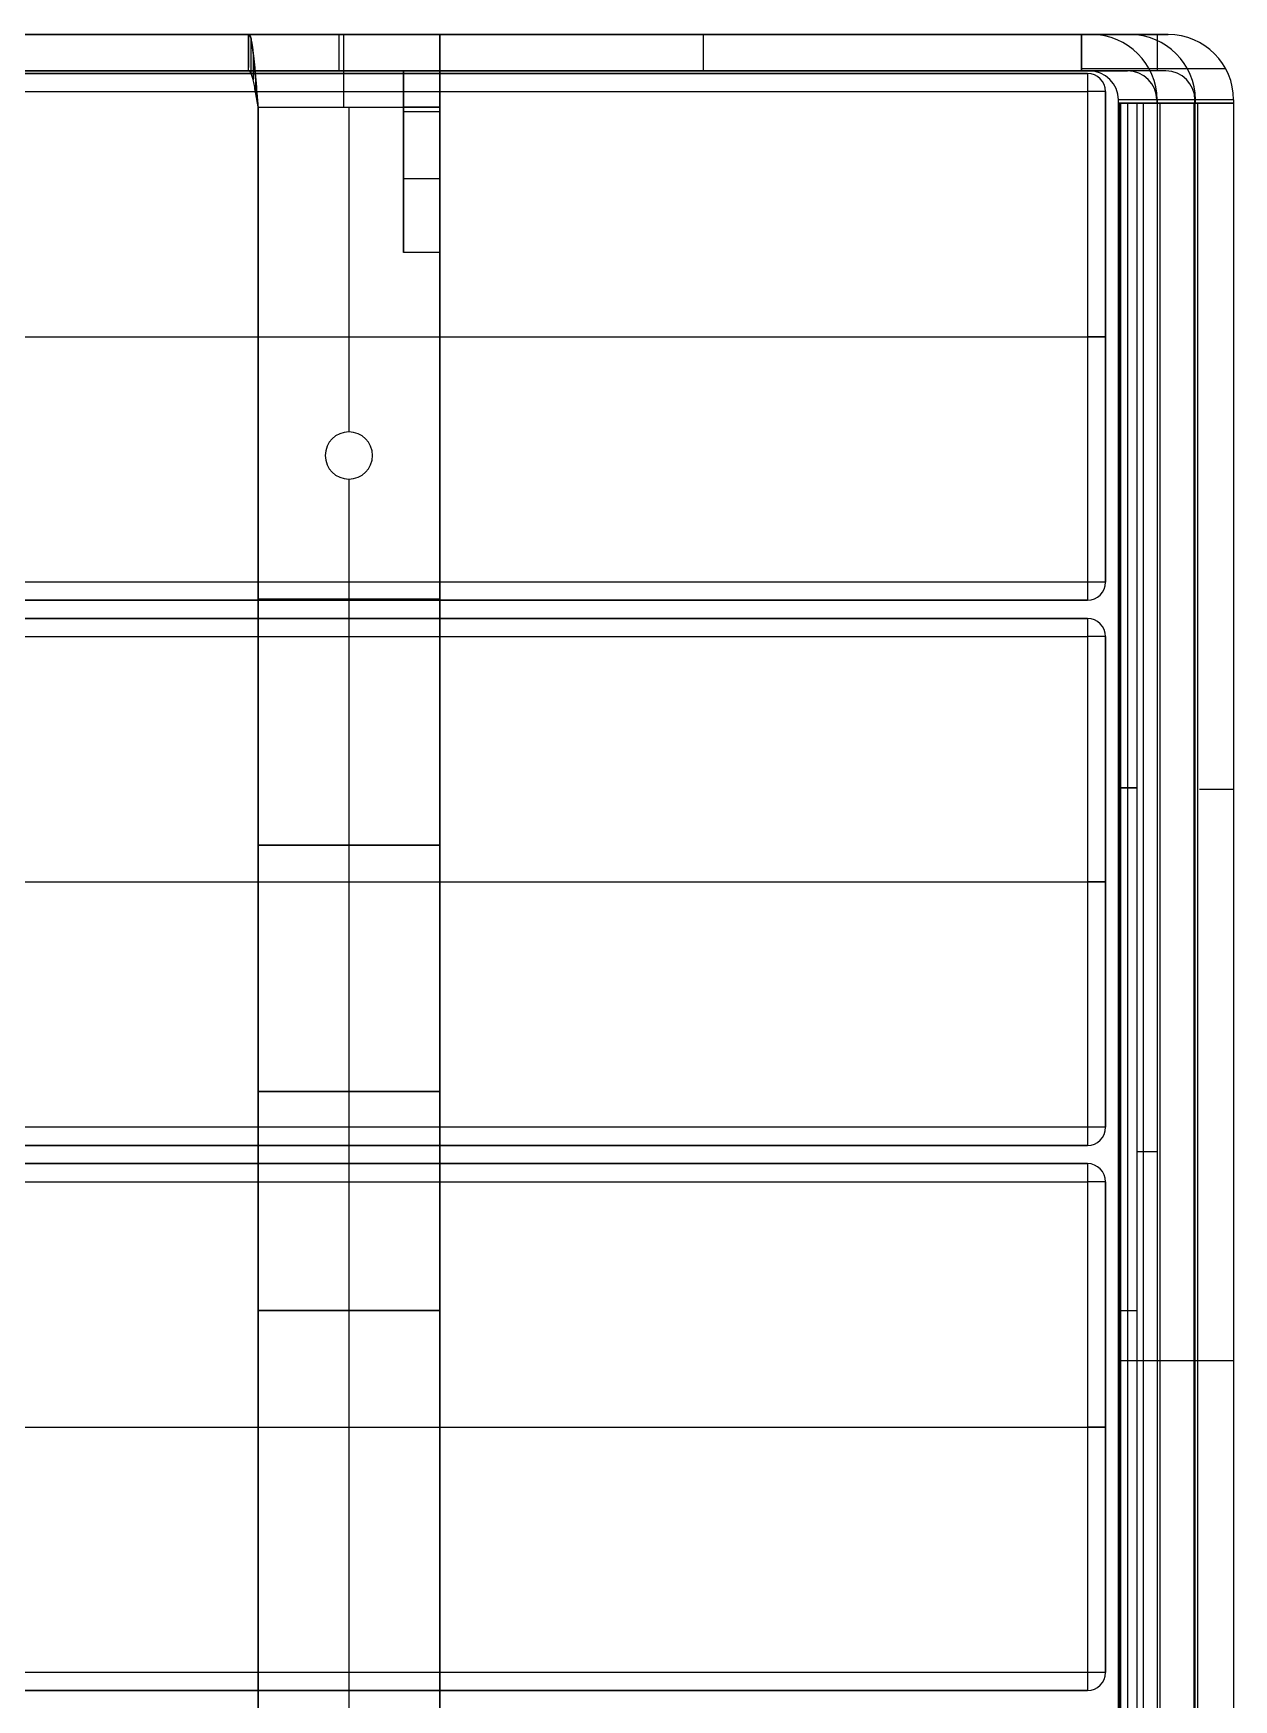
# Model space of a CAD drawing. Header units: millimetres. Extents: x 0 to 12925, y -1 to 2169.
# Drawn here: x 12594.2 to 12924.6, y 1049.1 to 1507.6 of the extents above; entities that cross this region are included whole.
import ezdxf

# ---------------------------------------------------------------- set-up
doc = ezdxf.new("R2010")
doc.units = ezdxf.units.MM
doc.header["$MEASUREMENT"] = 0
doc.layers.add('Domyślny', color=7, linetype='Continuous', true_color=0x000000)
doc.layers.add('Warstwa 01', color=252, linetype='Continuous', true_color=0x696969)

# ---------------------------------------------------------------- blocks, each defined once
blk = doc.blocks.new('deska 2 awki Biker 02.417 v2 - wzmacniana')
at = {"layer": 'Domyślny', "color": 7, "true_color": 0xffffff}
for p, q in [((-882.5, 38), (882.5, 38)), ((887.5, 0), (887.5, 33)), ((-882.5, 16.5, -72.5), (882.5, 16.5, -72.5)), ((-882.5, 16.5, 72.5), (882.5, 16.5, 72.5)), ((887.5, 16.5, -67.5), (887.5, 16.5, 67.5)), ((-887.5, 0), (887.5, 0))]:
    blk.add_line(p, q, dxfattribs=at)
at = {"layer": 'Domyślny', "color": 7, "true_color": 0xffffff, "extrusion": (1, 0, 0)}
for centre, start, end in [((33, -67.5, 882.5), 270, 0), ((33, 67.5, 882.5), 0, 90)]:
    blk.add_arc(centre, 5, start, end, dxfattribs=at)
at = {"layer": 'Domyślny', "color": 7, "true_color": 0xffffff}
for centre in [(882.5, 33, -67.5), (882.5, 33, 67.5), (882.5, 33)]:
    blk.add_arc(centre, 5, 0, 90, dxfattribs=at)
at = {"layer": 'Domyślny', "color": 7, "true_color": 0xffffff, "extrusion": (0, 1, 0)}
for centre, start, end in [((-882.5, -67.5, 33), 180, 270), ((-882.5, 67.5, 33), 90, 180), ((-882.5, -67.5, 16.5), 180, 270), ((-882.5, 67.5, 16.5), 90, 180)]:
    blk.add_arc(centre, 5, start, end, dxfattribs=at)
at = {"layer": 'Domyślny', "color": 7, "true_color": 0xffffff, "extrusion": (-8.88178e-17, 1, 1.03621e-16)}
blk.add_arc((-882.5, -67.5), 5, 180, 270, dxfattribs=at)
at = {"layer": 'Domyślny', "color": 7, "true_color": 0xffffff, "extrusion": (-8.88178e-17, 1, -1.03621e-16)}
blk.add_arc((-882.5, 67.5), 5, 90, 180, dxfattribs=at)
at = {"layer": 'Domyślny', "color": 7, "true_color": 0xffffff}
for points in [[(882.5, 38, 67.5), (0, 38, 67.5), (-882.5, 38, 67.5)], [(-882.5, 38, -67.5), (0, 38, -67.5), (882.5, 38, -67.5)], [(882.5, 38, -67.5), (882.5, 38), (882.5, 38, 67.5)], [(882.5, 33, -72.5), (0, 33, -72.5), (-882.5, 33, -72.5)], [(-882.5, 33, 72.5), (0, 33, 72.5), (882.5, 33, 72.5)], [(882.5, 0, -72.5), (882.5, 16.5, -72.5), (882.5, 33, -72.5)], [(882.5, 33, 72.5), (882.5, 16.5, 72.5), (882.5, 0, 72.5)], [(887.5, 33, -67.5), (887.5, 16.5, -67.5), (887.5, 0, -67.5)], [(887.5, 33, 67.5), (887.5, 33), (887.5, 33, -67.5)], [(887.5, 0, 67.5), (887.5, 16.5, 67.5), (887.5, 33, 67.5)], [(-882.5, 0, -72.5), (0, 0, -72.5), (882.5, 0, -72.5)], [(882.5, 0, 72.5), (0, 0, 72.5), (-882.5, 0, 72.5)], [(887.5, 0, -67.5), (887.5, 0), (887.5, 0, 67.5)]]:
    blk.add_open_spline(points, degree=2, dxfattribs=at)
blk = doc.blocks.new('deska 1 awki Biker 02.417 v2 - wzmacniana')
at = {"layer": 'Domyślny', "color": 7, "true_color": 0xffffff}
for p, q in [((-882.5, 38), (882.5, 38)), ((887.5, 0), (887.5, 33)), ((-882.5, 16.5, -72.5), (882.5, 16.5, -72.5)), ((-882.5, 16.5, 72.5), (882.5, 16.5, 72.5)), ((887.5, 16.5, -67.5), (887.5, 16.5, 67.5)), ((-887.5, 0), (887.5, 0))]:
    blk.add_line(p, q, dxfattribs=at)
at = {"layer": 'Domyślny', "color": 7, "true_color": 0xffffff, "extrusion": (1, 0, 0)}
for centre, start, end in [((33, -67.5, 882.5), 270, 0), ((33, 67.5, 882.5), 0, 90)]:
    blk.add_arc(centre, 5, start, end, dxfattribs=at)
at = {"layer": 'Domyślny', "color": 7, "true_color": 0xffffff}
for centre in [(882.5, 33, -67.5), (882.5, 33, 67.5), (882.5, 33)]:
    blk.add_arc(centre, 5, 0, 90, dxfattribs=at)
at = {"layer": 'Domyślny', "color": 7, "true_color": 0xffffff, "extrusion": (0, 1, 0)}
for centre, start, end in [((-882.5, -67.5, 33), 180, 270), ((-882.5, 67.5, 33), 90, 180), ((-882.5, -67.5, 16.5), 180, 270), ((-882.5, 67.5, 16.5), 90, 180)]:
    blk.add_arc(centre, 5, start, end, dxfattribs=at)
at = {"layer": 'Domyślny', "color": 7, "true_color": 0xffffff, "extrusion": (-8.88178e-17, 1, 1.03621e-16)}
blk.add_arc((-882.5, -67.5), 5, 180, 270, dxfattribs=at)
at = {"layer": 'Domyślny', "color": 7, "true_color": 0xffffff, "extrusion": (-8.88178e-17, 1, -1.03621e-16)}
blk.add_arc((-882.5, 67.5), 5, 90, 180, dxfattribs=at)
at = {"layer": 'Domyślny', "color": 7, "true_color": 0xffffff}
for points in [[(882.5, 38, 67.5), (0, 38, 67.5), (-882.5, 38, 67.5)], [(-882.5, 38, -67.5), (0, 38, -67.5), (882.5, 38, -67.5)], [(882.5, 38, -67.5), (882.5, 38), (882.5, 38, 67.5)], [(882.5, 33, -72.5), (0, 33, -72.5), (-882.5, 33, -72.5)], [(-882.5, 33, 72.5), (0, 33, 72.5), (882.5, 33, 72.5)], [(882.5, 0, -72.5), (882.5, 16.5, -72.5), (882.5, 33, -72.5)], [(882.5, 33, 72.5), (882.5, 16.5, 72.5), (882.5, 0, 72.5)], [(887.5, 33, -67.5), (887.5, 16.5, -67.5), (887.5, 0, -67.5)], [(887.5, 33, 67.5), (887.5, 33), (887.5, 33, -67.5)], [(887.5, 0, 67.5), (887.5, 16.5, 67.5), (887.5, 33, 67.5)], [(-882.5, 0, -72.5), (0, 0, -72.5), (882.5, 0, -72.5)], [(882.5, 0, 72.5), (0, 0, 72.5), (-882.5, 0, 72.5)], [(887.5, 0, -67.5), (887.5, 0), (887.5, 0, 67.5)]]:
    blk.add_open_spline(points, degree=2, dxfattribs=at)

msp = doc.modelspace()

# ---------------------------------------------------------------- linework, layer by layer
at = {"layer": 'Domyślny', "color": 251, "true_color": 0x4c4c4c}
for p, q in [((12653.59, 1507.32, 586.47), (12706.08, 1507.32, 586.47)), ((12706.08, 1505.29, 577.69), (12706.08, 1492.1, 577.69)), ((12653.59, 1497.32, 586.47), (12706.08, 1497.32, 586.47)), ((12706.08, 1497.79, 587.69), (12706.08, 1497.79, 569.43)), ((12656.08, 1487.32, 571.47), (12656.08, 1216.45, 571.47)), ((12681.08, 1487.32, 576.47), (12681.08, 1397.95, 576.47)), ((12681.08, 1487.32, 566.47), (12681.08, 1397.95, 566.47)), ((12706.08, 1216.45, 571.47), (12706.08, 1487.32, 571.47)), ((12681.08, 1397.95, 566.47), (12681.08, 1397.95, 576.47)), ((12674.58, 1391.45, 566.47), (12674.58, 1391.45, 576.47)), ((12687.58, 1391.45, 566.47), (12687.58, 1391.45, 576.47)), ((12681.08, 1384.95, 576.47), (12681.08, 1384.95, 566.47)), ((12681.08, 1384.95, 576.47), (12681.08, 1216.45, 576.47)), ((12681.08, 1384.95, 566.47), (12681.08, 1216.45, 566.47)), ((12656.08, 1351.88, 576.47), (12656.08, 1351.88, 566.47)), ((12706.08, 1351.88, 576.47), (12656.08, 1351.88, 576.47)), ((12706.08, 1351.88, 566.47), (12656.08, 1351.88, 566.47)), ((12706.08, 1351.88, 576.47), (12706.08, 1351.88, 566.47)), ((12656.08, 1216.45, 571.47), (12706.08, 1216.45, 571.47)), ((12681.08, 1216.45, 576.47), (12681.08, 1216.45, 566.47))]:
    msp.add_line(p, q, dxfattribs=at)
at = {"layer": 'Domyślny'}
for p, q in [((12892.86, 1300.05, 1326.48), (12893.46, 1300.05, 1324.83)), ((12897.96, 1300.05, 1326.48), (12892.86, 1300.05, 1326.48)), ((12893.46, 1300.05, 1324.83), (12897.96, 1300.05, 1326.48))]:
    msp.add_line(p, q, dxfattribs=at)
at = {"layer": 'Domyślny', "extrusion": (0, 1, 0)}
for points in [[(-12903.51, 1326.48), (-12892.86, 1326.48)], [(-12924.57, 1269.05), (-12913.92, 1269.05)]]:
    msp.add_lwpolyline(points, dxfattribs=at)
at = {"layer": 'Domyślny', "color": 251, "true_color": 0x4c4c4c, "extrusion": (1, 0, 0)}
for radius, end in [(20, 3.4935), (10, 7)]:
    msp.add_arc((1487.32, 586.47, 12679.74), radius, 270, end, dxfattribs=at)
at = {"layer": 'Domyślny', "color": 251, "true_color": 0x4c4c4c, "extrusion": (1, -1.89942e-14, 4.2115e-20)}
msp.add_arc((1487.32, 586.47, 12706.08), 20, 270, 3.4935, dxfattribs=at)
at = {"layer": 'Domyślny', "color": 251, "true_color": 0x4c4c4c, "extrusion": (1, -1.89955e-14, 0)}
msp.add_arc((1487.32, 586.47, 12706.08), 10, 270, 7, dxfattribs=at)
at = {"layer": 'Domyślny', "color": 251, "true_color": 0x4c4c4c}
for centre, start, end in [((12681.08, 1391.45, 566.47), 90, 270), ((12681.08, 1391.45, 576.47), 90, 270), ((12681.08, 1391.45, 571.47), 90, 270), ((12681.08, 1391.45, 566.47), 270, 90), ((12681.08, 1391.45, 576.47), 270, 90), ((12681.08, 1391.45, 571.47), 270, 90)]:
    msp.add_arc(centre, 6.5, start, end, dxfattribs=at)
for points, knots in [([(12653.49, 1507.28, 587.69), (12653.49, 1505.61, 587.69), (12653.48, 1503.93, 587.69), (12653.46, 1501.42, 587.69), (12653.45, 1500.59, 587.69), (12653.43, 1498.92, 587.69), (12653.41, 1498.08, 587.69), (12653.4, 1497.24, 587.69)], [0.099795, 0.099795, 0.099795, 0.099795, 5.118741, 5.118741, 7.628228, 7.628228, 10.137719, 10.137719, 10.137719, 10.137719]), ([(12653.49, 1507.28, 587.69), (12653.52, 1507.3, 587.39), (12653.54, 1507.31, 587.09), (12653.62, 1507.33, 586.09), (12653.68, 1507.3, 585.39), (12653.79, 1507.17, 583.98), (12653.84, 1507.07, 583.28), (12653.96, 1506.8, 581.9), (12654.01, 1506.63, 581.21), (12654.12, 1506.21, 579.87), (12654.18, 1505.96, 579.2), (12654.29, 1505.41, 577.91), (12654.35, 1505.09, 577.27), (12654.46, 1504.4, 576.05), (12654.52, 1504.02, 575.45), (12654.63, 1503.2, 574.3), (12654.68, 1502.76, 573.75), (12654.8, 1501.83, 572.69), (12654.85, 1501.33, 572.19), (12654.96, 1500.29, 571.23), (12655.02, 1499.75, 570.79), (12655.13, 1498.61, 569.95), (12655.19, 1498.02, 569.56), (12655.3, 1496.8, 568.85), (12655.35, 1496.17, 568.52), (12655.47, 1494.89, 567.95), (12655.52, 1494.23, 567.69), (12655.63, 1492.89, 567.25), (12655.69, 1492.21, 567.06), (12655.8, 1490.83, 566.77), (12655.86, 1490.13, 566.66), (12655.97, 1488.73, 566.51), (12656.02, 1488.02, 566.47), (12656.08, 1487.32, 566.47)], [-0.03258288, -0.03258288, -0.03258288, -0.03258288, -0.03169213, -0.03169213, -0.02957932, -0.02957932, -0.02746651, -0.02746651, -0.0253537, -0.0253537, -0.02324089, -0.02324089, -0.02112808, -0.02112808, -0.01901533, -0.01901533, -0.01690258, -0.01690258, -0.01478972, -0.01478972, -0.01267685, -0.01267685, -0.01056404, -0.01056404, -0.00845123, -0.00845123, -0.00633842, -0.00633842, -0.00422562, -0.00422562, -0.00211281, -0.00211281, 0, 0, 0, 0]), ([(12656.08, 1487.32, 576.47), (12655.97, 1488.03, 576.47), (12655.86, 1488.73, 576.54), (12655.63, 1490.11, 576.84), (12655.52, 1490.78, 577.06), (12655.3, 1492.07, 577.64), (12655.19, 1492.68, 578), (12654.96, 1493.82, 578.84), (12654.85, 1494.34, 579.31), (12654.63, 1495.27, 580.37), (12654.52, 1495.69, 580.95), (12654.29, 1496.38, 582.18), (12654.18, 1496.66, 582.83), (12653.96, 1497.08, 584.18), (12653.84, 1497.21, 584.87), (12653.62, 1497.34, 586.28), (12653.51, 1497.33, 586.99), (12653.4, 1497.24, 587.69)], [0, 0, 0, 0, 0.00213568, 0.00213568, 0.00426338, 0.00426338, 0.00639877, 0.00639877, 0.00852744, 0.00852744, 0.01065873, 0.01065873, 0.01279354, 0.01279354, 0.01492186, 0.01492186, 0.01705692, 0.01705692, 0.01705692, 0.01705692]), ([(12654.07, 1496.87, 583.5), (12654.07, 1496.87, 583.5), (12654.07, 1496.87, 583.5), (12654.07, 1496.87, 583.51), (12654.07, 1496.87, 583.51), (12654.07, 1496.87, 583.51)], [25.78630325, 25.78630325, 25.78630325, 25.78630325, 25.789625, 25.789625, 25.79981364, 25.79981364, 25.79981364, 25.79981364]), ([(12654.74, 1494.81, 579.84), (12654.74, 1494.81, 579.84), (12654.74, 1494.81, 579.84), (12654.74, 1494.81, 579.84), (12654.74, 1494.81, 579.84), (12654.74, 1494.81, 579.84)], [17.1927025168, 17.1927025168, 17.1927025168, 17.1927025168, 17.1930833358, 17.1930833358, 17.1936969938, 17.1936969938, 17.1936969938, 17.1936969938]), ([(12655.41, 1491.42, 577.35), (12655.41, 1491.42, 577.35), (12655.41, 1491.42, 577.35), (12655.41, 1491.42, 577.35), (12655.41, 1491.42, 577.35), (12655.41, 1491.43, 577.35)], [8.591468298, 8.591468298, 8.591468298, 8.591468298, 8.596541668, 8.596541668, 8.598184337, 8.598184337, 8.598184337, 8.598184337])]:
    msp.add_open_spline(points, degree=3, knots=knots, dxfattribs=at)
for points, degree in [([(12654.07, 1506.42, 580.54), (12653.88, 1507.13, 582.85), (12653.69, 1507.43, 585.28), (12653.49, 1507.28, 587.69)], 3), ([(12706.08, 1507.28, 587.69), (12679.79, 1507.28, 587.69), (12653.49, 1507.28, 587.69)], 2), ([(12654.07, 1506.42, 580.54), (12654.07, 1501.64, 582.02), (12654.07, 1496.87, 583.5)], 2), ([(12654.74, 1502.3, 573.22), (12654.52, 1504.17, 575.33), (12654.29, 1505.58, 577.84), (12654.07, 1506.42, 580.54)], 3), ([(12678.4, 1497.24, 587.69), (12678.4, 1502.26, 587.69), (12678.4, 1507.28, 587.69)], 2), ([(12706.08, 1507.28, 587.69), (12706.08, 1502.26, 587.69), (12706.08, 1497.24, 587.69)], 2), ([(12654.74, 1502.3, 573.22), (12654.74, 1498.55, 576.53), (12654.74, 1494.81, 579.84)], 2), ([(12655.41, 1495.53, 568.24), (12655.19, 1498.11, 569.39), (12654.96, 1500.43, 571.1), (12654.74, 1502.3, 573.22)], 3), ([(12706.08, 1497.24, 587.69), (12679.74, 1497.24, 587.69), (12653.4, 1497.24, 587.69)], 2), ([(12655.41, 1495.53, 568.23), (12655.41, 1493.48, 572.79), (12655.41, 1491.42, 577.35)], 2), ([(12656.08, 1487.32, 566.47), (12655.86, 1490.14, 566.47), (12655.63, 1492.96, 567.08), (12655.41, 1495.53, 568.23)], 3), ([(12656.08, 1487.32, 566.47), (12656.08, 1487.32, 571.47), (12656.08, 1487.32, 576.47)], 2), ([(12656.08, 1216.45, 566.47), (12656.08, 1351.88, 566.47), (12656.08, 1487.32, 566.47)], 2), ([(12656.08, 1487.32, 576.47), (12656.08, 1351.88, 576.47), (12656.08, 1216.45, 576.47)], 2), ([(12656.08, 1487.32, 576.47), (12681.08, 1487.32, 576.47), (12706.08, 1487.32, 576.47)], 2), ([(12656.08, 1487.32, 566.47), (12681.08, 1487.32, 566.47), (12706.08, 1487.32, 566.47)], 2), ([(12706.08, 1487.32, 576.47), (12706.08, 1487.32, 571.47), (12706.08, 1487.32, 566.47)], 2), ([(12706.08, 1216.45, 576.47), (12706.08, 1351.88, 576.47), (12706.08, 1487.32, 576.47)], 2), ([(12706.08, 1487.32, 566.47), (12706.08, 1351.88, 566.47), (12706.08, 1216.45, 566.47)], 2), ([(12656.08, 1216.45, 576.47), (12656.08, 1216.45, 571.47), (12656.08, 1216.45, 566.47)], 2), ([(12706.08, 1216.45, 576.47), (12681.08, 1216.45, 576.47), (12656.08, 1216.45, 576.47)], 2), ([(12706.08, 1216.45, 566.47), (12681.08, 1216.45, 566.47), (12656.08, 1216.45, 566.47)], 2), ([(12706.08, 1216.45, 566.47), (12706.08, 1216.45, 571.47), (12706.08, 1216.45, 576.47)], 2)]:
    msp.add_open_spline(points, degree=degree, dxfattribs=at)
at = {"layer": 'Domyślny'}
for points in [[(12893.16, 1300.05, 1325.66), (12894.44, 1300.05, 1325.66), (12895.71, 1300.05, 1325.66)], [(12895.41, 1300.05, 1326.48), (12895.56, 1300.05, 1326.07), (12895.71, 1300.05, 1325.66)], [(12924.57, 1299.56, 1269.05), (12919.87, 1299.56, 1269.05), (12915.18, 1299.56, 1269.05)]]:
    msp.add_open_spline(points, degree=2, dxfattribs=at)
at = {"layer": 'Warstwa 01'}
for p, q in [((12906.56, 1507.28, 1269.05), (12885.5, 1507.28, 1326.48)), ((12903.61, 1497.28, 1269.05), (12903.61, 1507.28, 1269.05)), ((12922.4, 1497.83, 1269.05), (12882.65, 1497.83, 1269.05)), ((12901.34, 1497.83, 1326.48), (12882.65, 1497.83, 1326.48)), ((12894.28, 1497.28, 1269.05), (12882.65, 1497.28, 1300.77)), ((12905.91, 1497.28, 1269.05), (12884.85, 1497.28, 1326.48)), ((12913.91, 1489.28, 1269.05), (12892.85, 1489.28, 1326.48)), ((12913.91, 1488.38, 1269.05), (12892.85, 1488.38, 1326.48)), ((12892.86, 756.18, 1326.48), (12892.86, 1488.38, 1326.48)), ((12893.16, 756.18, 1325.66), (12893.16, 1488.38, 1325.66)), ((12893.46, 1488.38, 1324.83), (12893.46, 756.18, 1324.83)), ((12895.41, 756.18, 1326.48), (12895.41, 1488.38, 1326.48)), ((12919.24, 1488.38, 1269.05), (12898.18, 1488.38, 1326.48)), ((12924.56, 1489.28, 1269.05), (12903.5, 1489.28, 1326.48)), ((12924.56, 1488.38, 1269.05), (12903.5, 1488.38, 1326.48)), ((12656.08, 1028.11, 566.47), (12656.08, 1284.24, 566.47)), ((12656.08, 1028.11, 576.47), (12656.08, 1284.24, 576.47)), ((12656.08, 1284.24, 571.47), (12656.08, 1028.11, 571.47)), ((12681.08, 1284.24, 566.47), (12681.08, 1028.11, 566.47)), ((12681.08, 1284.24, 576.47), (12681.08, 1028.11, 576.47)), ((12706.08, 1284.24, 576.47), (12706.08, 1028.11, 576.47)), ((12706.08, 1028.11, 566.47), (12706.08, 1284.24, 566.47)), ((12706.08, 1284.24, 571.47), (12706.08, 1028.11, 571.47)), ((12893.46, 1156.18, 1324.83), (12892.86, 1156.18, 1326.48)), ((12892.86, 1156.18, 1326.48), (12897.96, 1156.18, 1326.48))]:
    msp.add_line(p, q, dxfattribs=at)
at = {"layer": 'Warstwa 01', "extrusion": (0, 1, 0)}
for points in [[(-12903.5, 1326.48), (-12892.85, 1326.48)], [(-12903.38, 1297.77), (-12914.03, 1297.77)], [(-12924.56, 1269.05), (-12913.91, 1269.05)]]:
    msp.add_lwpolyline(points, dxfattribs=at)
at = {"layer": 'Warstwa 01', "extrusion": (2.33778e-14, 1.10473e-07, 1)}
msp.add_arc((12885.5, 1489.28, 1326.48), 18, 0.0001, 90, dxfattribs=at)
at = {"layer": 'Warstwa 01', "extrusion": (1.0746e-14, 1.10473e-07, 1)}
for centre in [(12896.03, 1489.28, 1297.77), (12906.56, 1489.28, 1269.05)]:
    msp.add_arc(centre, 18, 0.0001, 90, dxfattribs=at)
at = {"layer": 'Warstwa 01'}
for centre in [(12884.85, 1489.28, 1326.48), (12895.38, 1489.28, 1297.77), (12905.91, 1489.28, 1269.05)]:
    msp.add_arc(centre, 8, 360, 90, dxfattribs=at)
for points, knots in [([(12882.65, 1507.28, 1326.48), (12773.68, 1507.28, 1317.02), (12664.7, 1507.28, 1307.56), (12555.73, 1507.28, 1298.09), (12532.16, 1507.28, 1296.05), (12508.58, 1507.28, 1294), (12485.01, 1507.28, 1291.95)], [471.949893, 471.949893, 471.949893, 471.949893, 800.102371, 800.102371, 800.102371, 871.082943, 871.082943, 871.082943, 871.082943]), ([(12706.08, 1507.28, 587.69), (12706.08, 1507.28, 690.18), (12706.08, 1507.28, 792.66), (12706.08, 1507.28, 895.15), (12706.08, 1507.28, 995.79), (12706.08, 1507.28, 1096.42), (12706.08, 1507.28, 1197.05)], [-421.204218, -421.204218, -421.204218, -421.204218, -113.741614, -113.741614, -113.741614, 196.668626, 196.668626, 196.668626, 196.668626]), ([(12706.08, 1507.28, 1197.05), (12706.08, 1507.28, 1199.41), (12706.2, 1507.28, 1201.77), (12706.43, 1507.28, 1204.12), (12706.66, 1507.28, 1206.46), (12707.01, 1507.28, 1208.8), (12707.48, 1507.28, 1211.11), (12707.94, 1507.28, 1213.42), (12708.52, 1507.28, 1215.71), (12709.21, 1507.28, 1217.97), (12709.9, 1507.28, 1220.22), (12710.7, 1507.28, 1222.44), (12711.61, 1507.28, 1224.62), (12713.43, 1507.28, 1228.97), (12715.68, 1507.28, 1233.14), (12718.31, 1507.28, 1237.05), (12720.95, 1507.28, 1240.97), (12723.97, 1507.28, 1244.61), (12727.32, 1507.28, 1247.94), (12730.68, 1507.28, 1251.28), (12734.37, 1507.28, 1254.28), (12738.32, 1507.28, 1256.9), (12742.27, 1507.28, 1259.52), (12746.48, 1507.28, 1261.74), (12750.86, 1507.28, 1263.55), (12759.66, 1507.28, 1267.16), (12769.07, 1507.28, 1269.01), (12778.58, 1507.28, 1269.01)], [196.668626, 196.668626, 196.668626, 196.668626, 203.748159, 203.748159, 203.748159, 210.827688, 210.827688, 210.827688, 217.90718, 217.90718, 217.90718, 224.986662, 224.986662, 224.986662, 239.153498, 239.153498, 239.153498, 253.320053, 253.320053, 253.320053, 267.576971, 267.576971, 267.576971, 281.833614, 281.833614, 281.833614, 310.41024, 310.41024, 310.41024, 310.41024]), ([(12882.65, 1497.28, 1326.48), (12773.68, 1497.28, 1317.02), (12664.7, 1497.28, 1307.56), (12555.73, 1497.28, 1298.09), (12532.16, 1497.28, 1296.05), (12508.58, 1497.28, 1294), (12485.01, 1497.28, 1291.95)], [471.949893, 471.949893, 471.949893, 471.949893, 800.102371, 800.102371, 800.102371, 871.082943, 871.082943, 871.082943, 871.082943]), ([(12706.08, 1497.28, 587.69), (12706.08, 1497.28, 690.18), (12706.08, 1497.28, 792.66), (12706.08, 1497.28, 895.15), (12706.08, 1497.28, 995.79), (12706.08, 1497.28, 1096.42), (12706.08, 1497.28, 1197.05)], [-421.204218, -421.204218, -421.204218, -421.204218, -113.741614, -113.741614, -113.741614, 196.668626, 196.668626, 196.668626, 196.668626]), ([(12706.08, 1497.28, 1197.05), (12706.08, 1497.28, 1199.41), (12706.2, 1497.28, 1201.77), (12706.43, 1497.28, 1204.12), (12706.66, 1497.28, 1206.46), (12707.01, 1497.28, 1208.8), (12707.48, 1497.28, 1211.11), (12707.94, 1497.28, 1213.42), (12708.52, 1497.28, 1215.71), (12709.21, 1497.28, 1217.97), (12709.9, 1497.28, 1220.22), (12710.7, 1497.28, 1222.44), (12711.61, 1497.28, 1224.62), (12713.43, 1497.28, 1228.97), (12715.68, 1497.28, 1233.14), (12718.31, 1497.28, 1237.05), (12720.95, 1497.28, 1240.97), (12723.97, 1497.28, 1244.61), (12727.32, 1497.28, 1247.94), (12730.68, 1497.28, 1251.28), (12734.37, 1497.28, 1254.28), (12738.32, 1497.28, 1256.9), (12742.27, 1497.28, 1259.52), (12746.48, 1497.28, 1261.74), (12750.86, 1497.28, 1263.55), (12759.66, 1497.28, 1267.16), (12769.07, 1497.28, 1269.01), (12778.58, 1497.28, 1269.01)], [196.668626, 196.668626, 196.668626, 196.668626, 203.748159, 203.748159, 203.748159, 210.827688, 210.827688, 210.827688, 217.90718, 217.90718, 217.90718, 224.986662, 224.986662, 224.986662, 239.153498, 239.153498, 239.153498, 253.320053, 253.320053, 253.320053, 267.576971, 267.576971, 267.576971, 281.833614, 281.833614, 281.833614, 310.41024, 310.41024, 310.41024, 310.41024])]:
    msp.add_open_spline(points, degree=3, knots=knots, dxfattribs=at)
for points, degree in [([(12579.89, 1507.28, 895.15), (12604.39, 1507.28, 792.66), (12628.89, 1507.28, 690.18), (12653.4, 1507.28, 587.69)], 3), ([(12653.4, 1507.28, 587.69), (12653.4, 1502.28, 587.69), (12653.4, 1497.28, 587.69)], 2), ([(12653.4, 1507.28, 587.69), (12670.96, 1507.28, 587.69), (12688.52, 1507.28, 587.69), (12706.08, 1507.28, 587.69)], 3), ([(12706.08, 1507.28, 587.69), (12706.08, 1502.28, 587.69), (12706.08, 1497.28, 587.69)], 2), ([(12706.08, 1507.28, 1197.05), (12706.08, 1502.28, 1197.05), (12706.08, 1497.28, 1197.05)], 2), ([(12778.58, 1507.28, 1269.01), (12778.58, 1502.28, 1269.01), (12778.58, 1497.28, 1269.01)], 2), ([(12778.58, 1507.28, 1269.01), (12813.27, 1507.28, 1269.01), (12847.96, 1507.28, 1269.01), (12882.65, 1507.28, 1269.01)], 3), ([(12882.65, 1507.28, 1269.01), (12882.65, 1502.28, 1269.01), (12882.65, 1497.28, 1269.01)], 2), ([(12882.65, 1507.28, 1269.01), (12882.65, 1507.28, 1288.17), (12882.65, 1507.28, 1307.33), (12882.65, 1507.28, 1326.48)], 3), ([(12882.65, 1507.28, 1326.48), (12882.65, 1502.28, 1326.48), (12882.65, 1497.28, 1326.48)], 2), ([(12882.65, 1507.28, 1269.05), (12894.61, 1507.28, 1269.05), (12906.56, 1507.28, 1269.05)], 2), ([(12882.65, 1507.28, 1269.05), (12882.65, 1502.28, 1269.05), (12882.65, 1497.28, 1269.05)], 2), ([(12882.65, 1507.28, 1269.05), (12882.65, 1507.28, 1297.77), (12882.65, 1507.28, 1326.48)], 2), ([(12882.65, 1507.28, 1326.48), (12882.65, 1502.28, 1326.48), (12882.65, 1497.28, 1326.48)], 2), ([(12882.65, 1507.28, 1326.48), (12884.08, 1507.28, 1326.48), (12885.5, 1507.28, 1326.48)], 2), ([(12896.03, 1507.28, 1297.77), (12889.34, 1507.28, 1297.77), (12882.65, 1507.28, 1297.77)], 2), ([(12882.65, 1497.28, 1276.34), (12882.65, 1502.28, 1276.34), (12882.65, 1507.28, 1276.34)], 2), ([(12579.89, 1497.28, 895.15), (12604.39, 1497.28, 792.66), (12628.89, 1497.28, 690.18), (12653.4, 1497.28, 587.69)], 3), ([(12653.4, 1497.28, 587.69), (12670.96, 1497.28, 587.69), (12688.52, 1497.28, 587.69), (12706.08, 1497.28, 587.69)], 3), ([(12706.08, 1497.28, 647.69), (12701.08, 1497.28, 647.69), (12696.08, 1497.28, 647.69)], 2), ([(12696.08, 1486.02, 615.22), (12696.08, 1491.65, 631.45), (12696.08, 1497.28, 647.69)], 2), ([(12696.08, 1497.28, 647.69), (12696.08, 1497.26, 617.69), (12696.08, 1497.24, 587.69)], 2), ([(12706.08, 1497.24, 587.69), (12701.08, 1497.24, 587.69), (12696.08, 1497.24, 587.69)], 2), ([(12706.08, 1486.02, 615.22), (12706.08, 1491.65, 631.45), (12706.08, 1497.28, 647.69)], 2), ([(12706.08, 1497.28, 647.69), (12706.08, 1497.26, 617.69), (12706.08, 1497.24, 587.69)], 2), ([(12778.58, 1497.28, 1269.01), (12813.27, 1497.28, 1269.01), (12847.96, 1497.28, 1269.01), (12882.65, 1497.28, 1269.01)], 3), ([(12882.65, 1497.28, 1269.01), (12882.65, 1497.28, 1288.17), (12882.65, 1497.28, 1307.33), (12882.65, 1497.28, 1326.48)], 3), ([(12905.91, 1497.28, 1269.05), (12894.28, 1497.28, 1269.05), (12882.65, 1497.28, 1269.05)], 2), ([(12884.85, 1497.28, 1326.48), (12883.75, 1497.28, 1326.48), (12882.65, 1497.28, 1326.48)], 2), ([(12882.65, 1497.28, 1269.05), (12882.65, 1497.28, 1297.77), (12882.65, 1497.28, 1326.48)], 2), ([(12882.65, 1497.28, 1297.77), (12889.02, 1497.28, 1297.77), (12895.38, 1497.28, 1297.77)], 2), ([(12706.08, 1487.32, 576.47), (12701.08, 1487.32, 576.47), (12696.08, 1487.32, 576.47)], 2), ([(12696.08, 1487.32, 576.47), (12696.08, 1467.32, 576.47), (12696.08, 1447.32, 576.47)], 2), ([(12706.08, 1486.02, 615.22), (12701.08, 1486.02, 615.22), (12696.08, 1486.02, 615.22)], 2), ([(12706.08, 1487.32, 576.47), (12706.08, 1467.32, 576.47), (12706.08, 1447.32, 576.47)], 2), ([(12892.85, 1488.38, 1326.48), (12892.85, 1488.83, 1326.48), (12892.85, 1489.28, 1326.48)], 2), ([(12892.86, 1488.38, 1326.48), (12893.16, 1488.38, 1325.66), (12893.46, 1488.38, 1324.83)], 2), ([(12897.96, 1488.38, 1326.48), (12895.41, 1488.38, 1326.48), (12892.86, 1488.38, 1326.48)], 2), ([(12893.45, 1488.38, 1324.83), (12903.67, 1488.38, 1296.94), (12913.9, 1488.38, 1269.05)], 2), ([(12893.46, 1488.38, 1324.83), (12893.46, 1488.38, 1324.83), (12893.45, 1488.38, 1324.83)], 2), ([(12893.45, 1488.38, 1324.83), (12893.46, 1122.28, 1324.83), (12893.46, 756.18, 1324.83)], 2), ([(12897.96, 1488.38, 1326.48), (12900.73, 1488.38, 1326.48), (12903.49, 1488.38, 1326.48)], 2), ([(12897.96, 1488.38, 1326.48), (12897.96, 1122.28, 1326.48), (12897.96, 756.18, 1326.48)], 2), ([(12899.62, 1488.38, 1326.48), (12899.62, 1122.28, 1326.48), (12899.62, 756.18, 1326.48)], 2), ([(12903.38, 1489.28, 1297.77), (12903.38, 1488.83, 1297.77), (12903.38, 1488.38, 1297.77)], 2), ([(12903.49, 1488.38, 1326.48), (12914.02, 1488.38, 1297.77), (12924.55, 1488.38, 1269.05)], 2), ([(12903.49, 1488.38, 1326.48), (12903.5, 1244.31, 1326.48), (12903.5, 1000.25, 1326.48), (12903.51, 756.18, 1326.48)], 3), ([(12903.5, 1489.28, 1326.48), (12903.5, 1488.83, 1326.48), (12903.5, 1488.38, 1326.48)], 2), ([(12904.32, 756.18, 1295.22), (12904.31, 1122.28, 1295.22), (12904.31, 1488.38, 1295.21)], 2), ([(12913.71, 756.18, 1298.66), (12913.7, 1122.28, 1298.66), (12913.7, 1488.38, 1298.66)], 2), ([(12913.9, 1488.38, 1269.05), (12917.45, 1488.38, 1269.05), (12921, 1488.38, 1269.05), (12924.55, 1488.38, 1269.05)], 3), ([(12913.9, 1488.38, 1269.05), (12913.91, 1244.31, 1269.05), (12913.91, 1000.25, 1269.05), (12913.92, 756.18, 1269.05)], 3), ([(12913.91, 1488.38, 1269.05), (12913.91, 1488.83, 1269.05), (12913.91, 1489.28, 1269.05)], 2), ([(12914.03, 1488.38, 1297.77), (12914.03, 1488.83, 1297.77), (12914.03, 1489.28, 1297.77)], 2), ([(12914.57, 1488.38, 1269.05), (12914.57, 1122.28, 1269.05), (12914.57, 756.18, 1269.05)], 2), ([(12924.55, 1488.38, 1269.05), (12924.56, 1252.46, 1269.05), (12924.56, 1016.54, 1269.05), (12924.57, 780.62, 1269.05)], 3), ([(12924.56, 1489.28, 1269.05), (12924.56, 1488.83, 1269.05), (12924.56, 1488.38, 1269.05)], 2), ([(12706.08, 1467.56, 590.71), (12701.08, 1467.56, 590.71), (12696.08, 1467.56, 590.71)], 2), ([(12696.08, 1447.32, 576.47), (12696.08, 1457.44, 583.59), (12696.08, 1467.56, 590.71)], 2), ([(12706.08, 1447.32, 576.47), (12706.08, 1457.44, 583.59), (12706.08, 1467.56, 590.71)], 2), ([(12706.08, 1447.32, 576.47), (12701.08, 1447.32, 576.47), (12696.08, 1447.32, 576.47)], 2), ([(12706.08, 1284.24, 566.47), (12681.08, 1284.24, 566.47), (12656.08, 1284.24, 566.47)], 2), ([(12656.08, 1284.24, 566.47), (12656.08, 1284.24, 571.47), (12656.08, 1284.24, 576.47)], 2), ([(12656.08, 1284.24, 576.47), (12681.08, 1284.24, 576.47), (12706.08, 1284.24, 576.47)], 2), ([(12706.08, 1284.24, 571.47), (12681.08, 1284.24, 571.47), (12656.08, 1284.24, 571.47)], 2), ([(12681.08, 1284.24, 576.47), (12681.08, 1284.24, 571.47), (12681.08, 1284.24, 566.47)], 2), ([(12706.08, 1284.24, 576.47), (12706.08, 1284.24, 571.47), (12706.08, 1284.24, 566.47)], 2), ([(12897.96, 1199.96, 1326.48), (12900.73, 1199.96, 1326.48), (12903.5, 1199.96, 1326.48)], 2), ([(12656.08, 1156.18, 566.47), (12681.08, 1156.18, 566.47), (12706.08, 1156.18, 566.47)], 2), ([(12656.08, 1156.18, 576.47), (12656.08, 1156.18, 571.47), (12656.08, 1156.18, 566.47)], 2), ([(12706.08, 1156.18, 576.47), (12681.08, 1156.18, 576.47), (12656.08, 1156.18, 576.47)], 2), ([(12706.08, 1156.18, 566.47), (12706.08, 1156.18, 571.47), (12706.08, 1156.18, 576.47)], 2), ([(12893.45, 1155.68, 1324.83), (12893.46, 1155.68, 1324.83), (12893.46, 1155.68, 1324.83)], 2), ([(12913.91, 1142.3, 1269.05), (12903.68, 1142.3, 1296.94), (12893.45, 1142.3, 1324.83)], 2), ([(12924.56, 1142.3, 1269.05), (12914.03, 1142.3, 1297.77), (12903.5, 1142.3, 1326.48)], 2)]:
    msp.add_open_spline(points, degree=degree, dxfattribs=at)
for points in [[(12696.08, 1497.24, 587.69), (12696.08, 1497.79, 583.22), (12696.08, 1494.81, 579.84), (12696.08, 1491.82, 576.47), (12696.08, 1487.32, 576.47)], [(12706.08, 1497.24, 587.69), (12706.08, 1497.79, 583.22), (12706.08, 1494.81, 579.84), (12706.08, 1491.82, 576.47), (12706.08, 1487.32, 576.47)]]:
    msp.add_rational_spline(points, [1, 0.911762043577, 1, 0.911762043577, 1], degree=2, knots=[113.605835, 113.605835, 113.605835, 122.070682, 122.070682, 130.535529, 130.535529, 130.535529], dxfattribs=at)
for points in [[(12696.08, 1467.56, 590.71), (12696.08, 1480.74, 599.99), (12696.08, 1486.02, 615.22)], [(12706.08, 1467.56, 590.71), (12706.08, 1480.74, 599.99), (12706.08, 1486.02, 615.22)]]:
    msp.add_rational_spline(points, [1, 0.951760892283, 1], degree=2, dxfattribs=at)

# ---------------------------------------------------------------- block references
at = {"layer": 'Domyślny', "extrusion": (0, -1, 0)}
for name, p in [('deska 1 awki Biker 02.417 v2 - wzmacniana', (12001.83, 1292.19, -1424.1)), ('deska 2 awki Biker 02.417 v2 - wzmacniana', (12001.83, 1292.19, -1274.1)), ('deska 1 awki Biker 02.417 v2 - wzmacniana', (12001.83, 1292.19, -1274.1)), ('deska 2 awki Biker 02.417 v2 - wzmacniana', (12001.83, 1292.19, -1124.1)), ('deska 1 awki Biker 02.417 v2 - wzmacniana', (12001.83, 1292.19, -1124.1))]:
    msp.add_blockref(name, p, dxfattribs=at)

doc.saveas('drawing.dxf')
